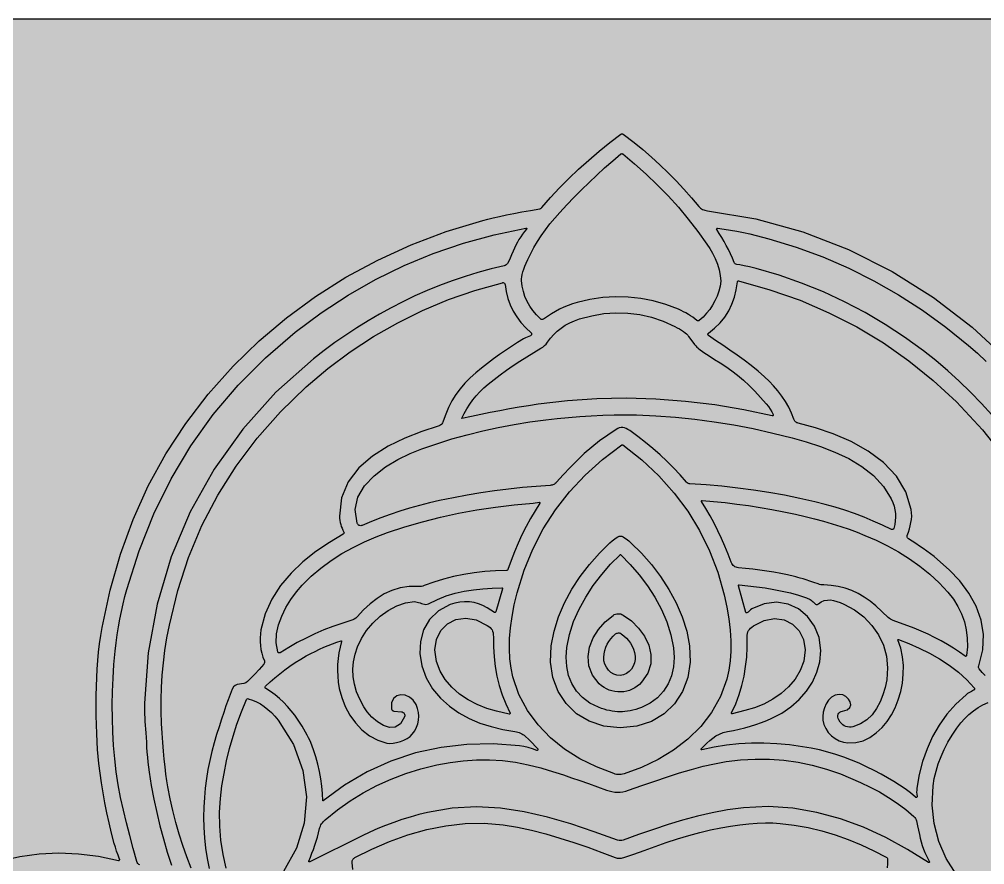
# Model space of a CAD drawing. Extents: x -301 to 301, y -300 to 300.
# Drawn here: x -83.7 to 51.2, y 181.8 to 299.9 of the extents above; entities that cross this region are included whole.
import ezdxf

# ---------------------------------------------------------------- set-up
doc = ezdxf.new("R2010")
doc.units = 0
doc.layers.add('LAYER_1', color=7, linetype='CONTINUOUS')

# ---------------------------------------------------------------- blocks, each defined once
blk = doc.blocks.new('*U1')
at = {"layer": 'LAYER_1', "color": 7, "linetype": 'CONTINUOUS'}
for points in [[(-301.0791, -300.0587), (-301.0791, 299.9413), (300.9617, -300.0587)], [(300.9617, -300.0587), (-301.0791, 299.9413), (300.9617, 299.9413)]]:
    blk.add_solid(points, dxfattribs=at)

msp = doc.modelspace()

# ---------------------------------------------------------------- linework, layer by layer
at = {"layer": 'LAYER_1'}
for points in [[(-301.0791, -300.0587), (300.9617, -300.0587), (300.9617, 299.9413), (-301.0791, 299.9413), (-301.0791, -300.0587)], [(0.6416, 281.1271), (2.3097, 279.7465), (3.9217, 278.3103), (5.4778, 276.8184), (6.9777, 275.2707), (8.4216, 273.667), (9.8092, 272.0074), (11.1407, 270.2916), (12.416, 268.5196), (12.8013, 267.9244), (13.1867, 267.2414), (13.5501, 266.4945), (13.8693, 265.7076), (14.1221, 264.9047), (14.2864, 264.1098), (14.3398, 263.3469), (14.2603, 262.6399), (14.0682, 261.927), (13.8271, 261.2461), (13.5368, 260.5973), (13.1975, 259.9805), (12.8091, 259.3959), (12.3716, 258.8435), (11.8849, 258.3234), (11.3492, 257.8355), (11.2726, 257.7921), (11.1883, 257.7777), (11.1037, 257.7921), (11.0262, 257.8355), (10.7423, 258.0651), (10.4463, 258.2851), (10.1385, 258.4955), (9.8188, 258.6963), (9.4875, 258.8873), (9.1446, 259.0686), (8.7903, 259.2401), (8.4248, 259.4018), (6.6768, 260.0601), (4.9228, 260.5649), (3.1629, 260.9162), (1.3971, 261.1137), (-0.3744, 261.1573), (-2.1517, 261.0469), (-3.9348, 260.7824), (-5.7234, 260.3635), (-6.3672, 260.1674), (-6.9884, 259.9418), (-7.5909, 259.6878), (-8.1782, 259.4064), (-8.7542, 259.0985), (-9.3225, 258.7652), (-9.8869, 258.4074), (-10.4511, 258.0262), (-10.5454, 257.9804), (-10.6463, 257.9699), (-10.7453, 257.9937), (-10.8337, 258.0506), (-11.4095, 258.6191), (-11.9157, 259.217), (-12.3523, 259.8443), (-12.7192, 260.501), (-13.0164, 261.1871), (-13.2437, 261.9028), (-13.4012, 262.6481), (-13.4887, 263.423), (-13.4898, 263.6726), (-13.4597, 263.9557), (-13.3984, 264.2723), (-13.3061, 264.6226), (-13.1827, 265.0066), (-13.0283, 265.4242), (-12.843, 265.8757), (-12.6268, 266.3609), (-12.2175, 267.2016), (-11.7654, 268.0377), (-11.2704, 268.8691), (-10.7325, 269.6959), (-10.1515, 270.5178), (-9.5276, 271.335), (-8.8605, 272.1473), (-8.1503, 272.9547), (-7.1642, 274.0223), (-6.1546, 275.0767), (-5.1213, 276.1177), (-4.0646, 277.1454), (-2.9842, 278.1597), (-1.8804, 279.1608), (-0.7531, 280.1485), (0.3977, 281.123), (0.4551, 281.1556), (0.5186, 281.1676), (0.5827, 281.1584), (0.6416, 281.1271), (0.6416, 281.1271)], [(-21.8225, 244.1325), (-21.8595, 244.1812), (-21.5232, 244.857), (-21.1517, 245.5088), (-20.7449, 246.1367), (-20.3025, 246.7406), (-19.8246, 247.3205), (-19.311, 247.8765), (-18.7615, 248.4085), (-18.1762, 248.9166), (-17.337, 249.5916), (-16.4736, 250.2535), (-15.5859, 250.9022), (-14.6739, 251.5379), (-13.7376, 252.1606), (-12.7771, 252.7705), (-11.7922, 253.3677), (-10.783, 253.9522), (-10.5196, 254.1223), (-10.2793, 254.3205), (-10.0635, 254.5446), (-9.8736, 254.7922), (-9.4576, 255.3598), (-9.0009, 255.8818), (-8.5034, 256.3582), (-7.9652, 256.7891), (-7.3862, 257.1746), (-6.7665, 257.5146), (-6.1061, 257.8093), (-5.4049, 258.0587), (-3.6917, 258.5138), (-1.9925, 258.8019), (-0.3073, 258.9229), (1.3639, 258.8768), (3.0209, 258.6635), (4.6638, 258.2829), (6.2925, 257.7351), (7.907, 257.0199), (8.2646, 256.8356), (8.5894, 256.654), (8.8816, 256.475), (9.1412, 256.2987), (9.368, 256.125), (9.562, 255.954), (9.7233, 255.7857), (9.8519, 255.62), (10.2951, 254.9922), (10.6783, 254.496), (10.8475, 254.297), (11.0018, 254.1307), (11.1413, 253.9968), (11.266, 253.8954), (12.0031, 253.3773), (12.7454, 252.876), (13.4923, 252.3913), (14.2436, 251.9234), (15.0639, 251.3967), (15.8808, 250.815), (16.6944, 250.1783), (17.5048, 249.4867), (18.312, 248.7403), (19.1162, 247.9393), (19.9174, 247.0836), (20.7157, 246.1735), (21.0042, 245.8106), (21.2594, 245.4401), (21.4806, 245.0619), (21.6669, 244.6762), (21.6741, 244.6163), (21.6516, 244.5652), (21.6073, 244.533), (21.5492, 244.5302), (17.5566, 245.3678), (13.5026, 246.0376), (9.4043, 246.5324), (5.2788, 246.8451), (1.1433, 246.9683), (-2.9852, 246.8948), (-7.0894, 246.6174), (-11.1523, 246.1289), (-12.5045, 245.9233), (-13.8513, 245.7051), (-15.1928, 245.4744), (-16.5291, 245.2311), (-17.8602, 244.9753), (-19.186, 244.7069), (-20.5068, 244.426), (-21.8225, 244.1325), (-21.8225, 244.1325)], [(38.2018, 228.6359), (36.9475, 229.2393), (35.6699, 229.8077), (34.3692, 230.3411), (33.0451, 230.8398), (31.6977, 231.3036), (30.327, 231.7327), (28.9329, 232.127), (27.5153, 232.4867), (25.3902, 232.9708), (23.2485, 233.4066), (21.0899, 233.794), (18.9146, 234.1332), (16.7222, 234.424), (14.5128, 234.6665), (12.2863, 234.8607), (10.0426, 235.0066), (9.9091, 235.0279), (9.7832, 235.0731), (9.6687, 235.1418), (9.5695, 235.2338), (8.6599, 236.2493), (7.7437, 237.2236), (6.8125, 238.1612), (5.8578, 239.0669), (4.8709, 239.9454), (3.8435, 240.8014), (2.767, 241.6396), (1.6329, 242.4647), (1.3792, 242.6241), (1.1293, 242.7432), (0.8833, 242.8219), (0.6415, 242.8604), (0.4037, 242.8585), (0.1701, 242.8162), (-0.0591, 242.7337), (-0.284, 242.6108), (-1.4557, 241.8265), (-2.5848, 240.9994), (-3.6736, 240.1314), (-4.7243, 239.2241), (-5.7392, 238.2794), (-6.7204, 237.2989), (-7.6703, 236.2845), (-8.591, 235.2379), (-8.6808, 235.1423), (-8.779, 235.0568), (-8.8846, 234.9818), (-8.9969, 234.9178), (-9.1148, 234.8655), (-9.2376, 234.8253), (-9.3643, 234.7978), (-9.4942, 234.7834), (-11.4417, 234.6489), (-13.3847, 234.477), (-15.323, 234.2676), (-17.2566, 234.0211), (-19.1856, 233.7374), (-21.11, 233.4168), (-23.0296, 233.0594), (-24.9446, 232.6653), (-26.3664, 232.3406), (-27.7691, 231.9845), (-29.1524, 231.5971), (-30.5163, 231.1786), (-31.8607, 230.7291), (-33.1854, 230.2487), (-34.4904, 229.7376), (-35.7755, 229.1959), (-35.879, 229.1635), (-35.9833, 229.1538), (-36.0853, 229.1654), (-36.1821, 229.1969), (-36.2707, 229.2471), (-36.3481, 229.3146), (-36.4113, 229.3981), (-36.4572, 229.4962), (-36.747, 231.4076), (-36.3633, 233.157), (-35.4407, 234.7377), (-34.1139, 236.1433), (-32.5175, 237.3672), (-30.7861, 238.403), (-29.0543, 239.2441), (-27.4567, 239.884), (-25.3469, 240.6119), (-23.2208, 241.277), (-21.0784, 241.8792), (-18.9195, 242.4186), (-16.7441, 242.8949), (-14.5521, 243.3083), (-12.3434, 243.6586), (-10.1179, 243.9458), (-8.5344, 244.1183), (-6.9436, 244.2741), (-5.3485, 244.4094), (-3.7521, 244.5205), (-2.1574, 244.6037), (-0.5673, 244.6551), (1.0151, 244.6711), (2.5869, 244.6478), (5.2918, 244.5308), (8.0013, 244.3321), (10.7152, 244.0515), (13.4336, 243.6892), (16.1561, 243.245), (18.8829, 242.7191), (21.6137, 242.1114), (24.3486, 241.4219), (26.2923, 240.8743), (28.2951, 240.2262), (30.2966, 239.454), (32.2364, 238.5338), (34.0543, 237.442), (35.6898, 236.1551), (37.0825, 234.6491), (38.1722, 232.9006), (38.3946, 232.3941), (38.5664, 231.8851), (38.6875, 231.3735), (38.758, 230.8596), (38.7779, 230.3434), (38.7471, 229.825), (38.6657, 229.3045), (38.5337, 228.782), (38.5133, 228.7323), (38.4834, 228.6901), (38.4456, 228.6563), (38.4019, 228.6314), (38.3539, 228.6162), (38.3033, 228.6114), (38.2521, 228.6177), (38.2018, 228.6359), (38.2018, 228.6359)], [(0.5824, 240.4683), (0.6543, 240.4685), (0.6633, 240.4694), (0.6533, 240.4626), (0.6684, 240.4399), (3.3059, 238.3524), (5.6955, 236.113), (7.8375, 233.7218), (9.7317, 231.1786), (11.3781, 228.4835), (12.7769, 225.6363), (13.9281, 222.6371), (14.8316, 219.4857), (15.2058, 217.7733), (15.4857, 216.1296), (15.6712, 214.5547), (15.7623, 213.0486), (15.759, 211.6111), (15.6614, 210.2422), (15.4692, 208.9419), (15.1826, 207.7101), (14.288, 205.2612), (13.0612, 203.0462), (11.5397, 201.0619), (9.761, 199.3049), (7.7625, 197.7718), (5.5817, 196.4591), (3.2562, 195.3636), (0.8234, 194.4818), (0.6274, 194.4263), (0.4413, 194.3875), (0.2658, 194.3654), (0.1015, 194.3601), (-0.0607, 194.3685), (-0.2348, 194.3936), (-0.4204, 194.4354), (-0.6171, 194.494), (-3.03, 195.4266), (-5.3316, 196.5707), (-7.4842, 197.9289), (-9.4504, 199.5038), (-11.1924, 201.298), (-12.6728, 203.3141), (-13.8539, 205.5547), (-14.6983, 208.0225), (-14.9586, 209.2596), (-15.1233, 210.5635), (-15.1923, 211.9343), (-15.1656, 213.3716), (-15.043, 214.8756), (-14.8247, 216.446), (-14.5104, 218.0828), (-14.1002, 219.7859), (-13.131, 222.9169), (-11.9174, 225.8914), (-10.4594, 228.7092), (-8.757, 231.3703), (-6.8102, 233.8745), (-4.6189, 236.2216), (-2.1831, 238.4115), (0.4972, 240.444), (0.5134, 240.4649), (0.5036, 240.4714), (0.5119, 240.4702), (0.5824, 240.4683), (0.5824, 240.4683)], [(-11.0107, 232.4461), (-10.9596, 232.4435), (-10.9217, 232.4132), (-10.9055, 232.3668), (-10.9197, 232.3163), (-11.6059, 231.2422), (-12.2557, 230.1441), (-12.8691, 229.0221), (-13.4463, 227.8761), (-13.9873, 226.7061), (-14.4921, 225.5122), (-14.9608, 224.2943), (-15.3934, 223.0524), (-15.4281, 222.986), (-15.4801, 222.9348), (-15.5449, 222.9019), (-15.6182, 222.8902), (-17.1449, 222.8424), (-18.6456, 222.7327), (-20.1202, 222.5609), (-21.569, 222.3271), (-22.992, 222.0313), (-24.3893, 221.6736), (-25.7609, 221.2538), (-27.107, 220.772), (-27.2839, 220.7142), (-27.4655, 220.6751), (-27.6501, 220.655), (-27.8361, 220.6543), (-29.2052, 220.6359), (-30.4567, 220.4506), (-31.6085, 220.1089), (-32.6783, 219.6211), (-33.6838, 218.9977), (-34.6426, 218.2491), (-35.5725, 217.3858), (-36.4913, 216.418), (-36.6724, 216.2426), (-36.876, 216.0954), (-37.0986, 215.9786), (-37.3365, 215.8946), (-38.6216, 215.5048), (-39.8927, 215.066), (-41.1499, 214.5779), (-42.3932, 214.0407), (-43.6226, 213.4542), (-44.8383, 212.8184), (-46.0403, 212.1332), (-47.2285, 211.3986), (-47.2777, 211.3736), (-47.3291, 211.3618), (-47.3805, 211.3624), (-47.4299, 211.3748), (-47.4753, 211.3979), (-47.5146, 211.4311), (-47.5457, 211.4736), (-47.5665, 211.5244), (-47.7748, 212.76), (-47.7287, 214.018), (-47.4646, 215.2769), (-47.0191, 216.5154), (-46.4287, 217.712), (-45.7298, 218.8454), (-44.959, 219.8942), (-44.1527, 220.8369), (-42.903, 222.0822), (-41.548, 223.2321), (-40.1057, 224.2877), (-38.5944, 225.2502), (-37.032, 226.1209), (-35.4368, 226.9009), (-33.8268, 227.5914), (-32.2201, 228.1936), (-29.7926, 228.9965), (-27.3315, 229.7161), (-24.8368, 230.3525), (-22.3084, 230.9057), (-19.7464, 231.3758), (-17.1506, 231.7629), (-14.521, 232.0669), (-11.8575, 232.2879), (-11.0107, 232.4461), (-11.0107, 232.4461)], [(11.6483, 232.5557), (11.635, 232.6005), (11.6473, 232.6435), (11.6795, 232.675), (11.7258, 232.6856), (13.3466, 232.5475), (14.9712, 232.3799), (16.5997, 232.1827), (18.2322, 231.9562), (19.8687, 231.7004), (21.5091, 231.4153), (23.1537, 231.1012), (24.8023, 230.7581), (26.1315, 230.4549), (27.427, 230.1327), (28.6888, 229.7915), (29.9171, 229.4312), (31.1118, 229.0519), (32.273, 228.6536), (33.4007, 228.2363), (34.4951, 227.8), (36.0689, 227.1095), (37.6418, 226.3363), (39.1965, 225.4788), (40.7161, 224.5355), (42.1834, 223.5047), (43.5813, 222.3848), (44.8929, 221.1742), (46.101, 219.8712), (46.8625, 218.8872), (47.4992, 217.8678), (48.0113, 216.8128), (48.3988, 215.7221), (48.6617, 214.5957), (48.8002, 213.4334), (48.8143, 212.2352), (48.7041, 211.0009), (48.6784, 210.9402), (48.6291, 210.902), (48.5678, 210.8919), (48.5061, 210.9157), (47.7019, 211.4918), (46.8733, 212.0425), (46.0202, 212.5678), (45.1428, 213.0678), (44.2411, 213.5425), (43.3152, 213.9919), (42.3652, 214.4161), (41.3912, 214.8152), (38.4473, 215.9149), (38.2619, 215.9954), (38.0851, 216.0909), (37.9172, 216.2007), (37.7583, 216.3247), (35.9997, 217.9356), (35.2177, 218.6032), (34.4001, 219.1848), (33.5469, 219.6804), (32.6581, 220.0898), (31.7337, 220.413), (30.7739, 220.6501), (29.7785, 220.8008), (28.7476, 220.8653), (28.5437, 220.8767), (28.3411, 220.9044), (28.1412, 220.9481), (27.9454, 221.0073), (27.3395, 221.2169), (26.7887, 221.4045), (26.2931, 221.5699), (25.8525, 221.7134), (25.4671, 221.8347), (25.1368, 221.934), (24.8616, 222.0112), (24.6416, 222.0664), (23.6853, 222.2769), (22.7228, 222.4703), (21.754, 222.6465), (20.7791, 222.8054), (19.798, 222.947), (18.8108, 223.0713), (17.8176, 223.1781), (16.8183, 223.2675), (16.6492, 223.292), (16.4882, 223.34), (16.3373, 223.4102), (16.1987, 223.5008), (16.0743, 223.6105), (15.9663, 223.7377), (15.8768, 223.8809), (15.8079, 224.0385), (15.3859, 225.1636), (14.9359, 226.2715), (14.4579, 227.3621), (13.9519, 228.4356), (13.4179, 229.4917), (12.856, 230.5304), (12.2661, 231.5518), (11.6483, 232.5557), (11.6483, 232.5557)], [(0.3263, 227.6986), (0.5077, 227.67), (0.7045, 227.592), (0.9094, 227.4765), (1.1151, 227.3354), (1.4999, 227.0241), (1.8009, 226.7531), (3.2631, 225.3151), (4.6531, 223.7417), (5.9443, 222.0489), (7.1104, 220.2526), (8.1248, 218.3688), (8.9611, 216.4135), (9.5928, 214.4026), (9.9935, 212.3522), (10.0807, 210.0642), (9.7366, 207.9226), (8.9915, 205.9764), (7.8755, 204.2747), (6.4191, 202.8665), (4.6525, 201.8008), (2.6059, 201.1267), (0.3097, 200.8931), (-1.9862, 201.1307), (-4.0322, 201.8078), (-5.7979, 202.8757), (-7.2529, 204.2853), (-8.3668, 205.9879), (-9.1093, 207.9345), (-9.4501, 210.0763), (-9.3587, 212.3643), (-8.9564, 214.4144), (-8.3227, 216.4243), (-7.4843, 218.3782), (-6.4677, 220.2602), (-5.2994, 222.0546), (-4.006, 223.7454), (-2.614, 225.3168), (-1.1499, 226.7531), (-0.8491, 227.0241), (-0.4632, 227.3354), (-0.2569, 227.4765), (-0.0517, 227.592), (0.1452, 227.67), (0.3263, 227.6986), (0.3263, 227.6986)], [(0.3231, 225.1219), (0.347, 225.1219), (0.3738, 225.1016), (1.6823, 223.7519), (2.9294, 222.3022), (4.0904, 220.7627), (5.1404, 219.1433), (6.0546, 217.4541), (6.8085, 215.7052), (7.3771, 213.9065), (7.7358, 212.0681), (7.825, 210.7222), (7.7312, 209.4222), (7.453, 208.1887), (6.989, 207.0426), (6.3378, 206.0044), (5.498, 205.0951), (4.4684, 204.3352), (3.2475, 203.7456), (2.8491, 203.6043), (2.4577, 203.4817), (2.0733, 203.378), (1.6957, 203.2932), (1.3249, 203.2274), (0.9609, 203.1807), (0.6038, 203.1532), (0.2533, 203.1451), (-0.0976, 203.1559), (-0.4548, 203.1856), (-0.8185, 203.2341), (-1.1888, 203.3018), (-1.5658, 203.3886), (-1.9496, 203.4948), (-2.3404, 203.6206), (-2.7381, 203.7659), (-3.9551, 204.3637), (-4.9798, 205.1301), (-5.8138, 206.0444), (-6.4584, 207.0862), (-6.9153, 208.2349), (-7.1858, 209.4699), (-7.2716, 210.7707), (-7.174, 212.1168), (-6.8026, 213.9529), (-6.2216, 215.748), (-5.4558, 217.492), (-4.5302, 219.1752), (-3.4694, 220.7877), (-2.2983, 222.3195), (-1.0417, 223.7608), (0.2756, 225.1016), (0.304, 225.1219), (0.3231, 225.1219), (0.3231, 225.1219)], [(-41.2579, 190.6919), (-41.3122, 191.7219), (-41.4114, 192.7485), (-41.5555, 193.7719), (-41.7446, 194.7922), (-41.9786, 195.8094), (-42.2574, 196.8237), (-42.5813, 197.8352), (-42.95, 198.8439), (-43.0882, 199.169), (-43.2578, 199.5209), (-43.4549, 199.8956), (-43.6755, 200.2889), (-43.9156, 200.6969), (-44.1713, 201.1155), (-44.4386, 201.5406), (-44.7135, 201.9683), (-45.1819, 202.65), (-45.6783, 203.2952), (-46.2027, 203.9039), (-46.7553, 204.476), (-47.3359, 205.0116), (-47.9446, 205.5107), (-48.5815, 205.9733), (-49.2465, 206.3994), (-49.2834, 206.4275), (-49.3114, 206.4618), (-49.3302, 206.5009), (-49.3398, 206.543), (-49.3305, 206.6294), (-49.2822, 206.7078), (-48.6414, 207.3184), (-47.98, 207.9055), (-47.2981, 208.4692), (-46.5958, 209.0096), (-45.8729, 209.5268), (-45.1295, 210.0209), (-44.3655, 210.4919), (-43.581, 210.9401), (-42.9556, 211.2754), (-42.3353, 211.5905), (-41.72, 211.8854), (-41.11, 212.1599), (-40.5052, 212.4141), (-39.9058, 212.6479), (-39.3118, 212.8613), (-38.7235, 213.0541), (-38.6942, 213.0565), (-38.6699, 213.043), (-38.6557, 213.0187), (-38.6565, 212.9892), (-38.8719, 212.189), (-39.0369, 211.3829), (-39.1516, 210.571), (-39.2159, 209.7531), (-39.2298, 208.9291), (-39.1934, 208.099), (-39.1066, 207.2625), (-38.9694, 206.4197), (-38.6365, 205.1194), (-38.1472, 203.8604), (-37.5085, 202.6709), (-36.7275, 201.5788), (-35.8113, 200.6123), (-34.7668, 199.7994), (-33.6012, 199.1681), (-32.3216, 198.7465), (-31.923, 198.7035), (-31.4581, 198.7338), (-30.9536, 198.8293), (-30.436, 198.9823), (-29.9317, 199.185), (-29.4675, 199.4295), (-29.0697, 199.7079), (-28.7649, 200.0125), (-28.4339, 200.485), (-28.1788, 200.9711), (-27.9997, 201.4708), (-27.8967, 201.9841), (-27.8697, 202.5108), (-27.9189, 203.0511), (-28.0441, 203.6047), (-28.2456, 204.1717), (-28.6249, 204.7732), (-29.1501, 205.2039), (-29.7554, 205.4529), (-30.3753, 205.5092), (-30.9439, 205.3618), (-31.3957, 204.9997), (-31.665, 204.4119), (-31.6861, 203.5874), (-31.6717, 203.5225), (-31.6469, 203.4623), (-31.613, 203.4077), (-31.5708, 203.3597), (-31.5215, 203.319), (-31.466, 203.2867), (-31.4054, 203.2636), (-31.3408, 203.2506), (-30.2903, 203.141), (-30.1692, 203.1135), (-30.0621, 203.061), (-29.9718, 202.9874), (-29.9005, 202.8965), (-29.8509, 202.7924), (-29.8255, 202.6788), (-29.8266, 202.5597), (-29.8569, 202.439), (-30.4278, 201.4513), (-31.1419, 200.9758), (-31.948, 200.9225), (-32.7948, 201.2019), (-33.6311, 201.7242), (-34.4055, 202.3996), (-35.067, 203.1385), (-35.5641, 203.8511), (-36.1197, 204.8954), (-36.5474, 205.9403), (-36.8473, 206.9859), (-37.0193, 208.0322), (-37.0634, 209.079), (-36.9795, 210.1263), (-36.7676, 211.1741), (-36.4276, 212.2223), (-35.8849, 213.3655), (-35.1555, 214.4842), (-34.2678, 215.5401), (-33.2502, 216.4951), (-32.1312, 217.3108), (-30.939, 217.949), (-29.7022, 218.3716), (-28.4492, 218.5402), (-28.261, 218.5286), (-28.071, 218.4879), (-27.8788, 218.4273), (-27.6837, 218.3561), (-27.4854, 218.2835), (-27.2833, 218.2189), (-27.077, 218.1716), (-26.8659, 218.1507), (-26.482, 218.2481), (-25.2675, 218.8581), (-24.0318, 219.3416), (-22.7764, 219.7146), (-21.5029, 219.9934), (-20.2129, 220.194), (-18.9079, 220.3325), (-17.5895, 220.4251), (-16.2593, 220.4879), (-16.2032, 220.4771), (-16.1611, 220.4438), (-16.1388, 220.3961), (-16.1421, 220.3419), (-17.0916, 217.1159), (-17.1245, 217.0588), (-17.1767, 217.0241), (-17.2383, 217.0161), (-17.2998, 217.0388), (-18.3235, 217.6881), (-18.8883, 218.0005), (-19.4935, 218.2405), (-20.1299, 218.4076), (-20.7882, 218.5012), (-21.4589, 218.5208), (-22.1329, 218.4658), (-22.8008, 218.3359), (-23.4533, 218.1304), (-25.1168, 217.2341), (-26.3566, 216.0253), (-27.1914, 214.5783), (-27.6396, 212.9674), (-27.7196, 211.2668), (-27.4499, 209.5511), (-26.8491, 207.8943), (-25.9355, 206.371), (-24.8146, 205.0467), (-23.5832, 203.9225), (-22.2511, 202.9808), (-20.8283, 202.2037), (-19.3245, 201.5734), (-17.7497, 201.0722), (-16.1136, 200.6823), (-14.4261, 200.3858), (-14.2111, 200.3468), (-14.0068, 200.2967), (-13.8132, 200.2353), (-13.6304, 200.1627), (-13.4583, 200.0786), (-13.2969, 199.9829), (-13.1464, 199.8757), (-13.0066, 199.7568), (-12.4613, 199.2464), (-11.9845, 198.7749), (-11.5763, 198.3429), (-11.2371, 197.9512), (-11.2138, 197.9117), (-11.2062, 197.871), (-11.2122, 197.8319), (-11.2299, 197.797), (-11.2572, 197.7689), (-11.2922, 197.7503), (-11.3328, 197.7439), (-11.377, 197.7524), (-11.9779, 197.9669), (-12.5756, 198.1414), (-13.1699, 198.2756), (-13.761, 198.3691), (-17.451, 198.6508), (-21.1245, 198.5816), (-24.7528, 198.1592), (-28.3072, 197.3815), (-31.7593, 196.2465), (-35.0803, 194.7519), (-38.2418, 192.8957), (-41.215, 190.6756), (-41.2579, 190.6919), (-41.2579, 190.6919)], [(11.7019, 197.8132), (11.6422, 197.8178), (11.6015, 197.8563), (11.5897, 197.9108), (11.617, 197.9633), (12.0152, 198.3596), (12.4105, 198.7479), (12.813, 199.1184), (13.2327, 199.4617), (13.6797, 199.768), (14.1638, 200.0278), (14.6953, 200.2316), (15.284, 200.3696), (16.1047, 200.5185), (16.9129, 200.6915), (17.7086, 200.8885), (18.4917, 201.1096), (19.2622, 201.3549), (20.0202, 201.6244), (20.7656, 201.9181), (21.4985, 202.2362), (22.8645, 202.956), (24.1427, 203.8345), (25.3037, 204.8584), (26.3181, 206.0145), (27.1568, 207.2894), (27.7903, 208.6699), (28.1894, 210.1428), (28.3248, 211.6948), (28.0935, 213.5053), (27.4576, 215.1147), (26.4806, 216.4689), (25.2261, 217.5136), (23.7577, 218.1946), (22.139, 218.4578), (20.4336, 218.2489), (18.7051, 217.5136), (18.5238, 217.3859), (18.3428, 217.2346), (18.164, 217.0879), (17.9893, 216.9739), (17.9426, 216.9613), (17.8962, 216.9704), (17.8569, 216.9985), (17.8319, 217.0429), (16.8256, 220.7598), (16.8243, 220.8157), (16.8476, 220.8628), (16.8892, 220.8939), (16.9432, 220.9018), (18.1537, 220.7677), (19.3627, 220.6197), (20.5655, 220.4509), (21.7579, 220.2546), (22.9353, 220.0241), (24.0934, 219.7526), (25.2277, 219.4333), (26.3337, 219.0596), (26.507, 218.9898), (26.6721, 218.9114), (26.829, 218.8246), (26.9778, 218.7294), (27.1184, 218.626), (27.2509, 218.5146), (27.3752, 218.3953), (27.4914, 218.2683), (27.5435, 218.2181), (27.6024, 218.1803), (27.6662, 218.1551), (27.7327, 218.1425), (27.8002, 218.143), (27.8666, 218.1565), (27.93, 218.1833), (27.9884, 218.2237), (28.4027, 218.5072), (28.8208, 218.6843), (29.2451, 218.7671), (29.6774, 218.768), (30.12, 218.699), (30.575, 218.5724), (31.0444, 218.4004), (31.5304, 218.1953), (33.0202, 217.3945), (34.3403, 216.3959), (35.47, 215.2233), (36.3886, 213.9007), (37.0754, 212.452), (37.5095, 210.9011), (37.6701, 209.2719), (37.5367, 207.5883), (37.3227, 206.5455), (37.021, 205.5112), (36.622, 204.5131), (36.1159, 203.5793), (35.4931, 202.7375), (34.7437, 202.0157), (33.8581, 201.4416), (32.8265, 201.0432), (32.5724, 200.9944), (32.3185, 200.9869), (32.0693, 201.0189), (31.8291, 201.0888), (31.6023, 201.1949), (31.3934, 201.3353), (31.2068, 201.5085), (31.0468, 201.7127), (30.8297, 202.0333), (30.7377, 202.2194), (30.6993, 202.4127), (30.7106, 202.6047), (30.7674, 202.7865), (30.866, 202.9495), (31.0024, 203.0849), (31.1726, 203.1841), (31.3726, 203.2384), (32.0256, 203.4214), (32.395, 203.7269), (32.5212, 204.1094), (32.4446, 204.5232), (32.2054, 204.9227), (31.8439, 205.2624), (31.4006, 205.4966), (30.9157, 205.5797), (30.3377, 205.4698), (29.8402, 205.1865), (29.4245, 204.7676), (29.0921, 204.2508), (28.8443, 203.6739), (28.6825, 203.0747), (28.6081, 202.4909), (28.6223, 201.9602), (28.7614, 201.355), (29.0181, 200.7836), (29.3763, 200.2588), (29.8195, 199.7934), (30.3316, 199.4003), (30.8963, 199.0923), (31.4973, 198.8822), (32.1184, 198.783), (33.2077, 198.8333), (34.2372, 199.1019), (35.1989, 199.5597), (36.0847, 200.1778), (36.8866, 200.9272), (37.5967, 201.7787), (38.207, 202.7036), (38.7094, 203.6726), (39.1565, 204.7911), (39.5016, 205.9581), (39.7391, 207.1594), (39.8631, 208.3806), (39.8678, 209.6076), (39.7475, 210.8259), (39.4962, 212.0215), (39.1083, 213.1799), (39.1055, 213.2183), (39.1225, 213.2499), (39.1531, 213.2678), (39.1915, 213.2651), (40.6399, 212.6962), (42.0962, 212.0504), (43.5384, 211.3264), (44.9444, 210.5226), (46.2922, 209.6376), (47.5596, 208.6699), (48.7247, 207.6181), (49.7652, 206.4806), (49.7932, 206.4372), (49.8094, 206.3903), (49.8142, 206.3419), (49.8081, 206.2939), (49.7916, 206.2482), (49.7653, 206.2067), (49.7295, 206.1713), (49.6848, 206.1438), (49.3825, 205.9969), (49.1054, 205.842), (48.8534, 205.6787), (48.6266, 205.5067), (47.2121, 204.2162), (45.963, 202.8077), (44.8761, 201.2917), (43.948, 199.6788), (43.1753, 197.9795), (42.5549, 196.2044), (42.0833, 194.3641), (41.7572, 192.4691), (41.7311, 192.1914), (41.7289, 191.9061), (41.7501, 191.6132), (41.7945, 191.3127), (41.7948, 191.272), (41.7828, 191.2361), (41.7611, 191.2065), (41.7319, 191.1843), (41.6977, 191.1712), (41.661, 191.1683), (41.624, 191.1771), (41.5892, 191.199), (40.8696, 191.8056), (40.1257, 192.3696), (39.3501, 192.9013), (38.535, 193.4115), (37.673, 193.9107), (36.7566, 194.4094), (35.7781, 194.9182), (34.73, 195.4476), (33.689, 195.9417), (32.6253, 196.3954), (31.5387, 196.8084), (30.4292, 197.1807), (29.2969, 197.5121), (28.1417, 197.8025), (26.9635, 198.0517), (25.7624, 198.2595), (23.9573, 198.5041), (22.1653, 198.672), (20.3867, 198.7585), (18.6216, 198.7592), (16.8704, 198.6695), (15.1332, 198.485), (13.4103, 198.201), (11.7019, 197.8132), (11.7019, 197.8132)], [(-15.2222, 202.8083), (-17.0141, 203.2343), (-18.358, 203.6225), (-19.6867, 204.1524), (-20.9657, 204.8216), (-22.1606, 205.6274), (-23.2366, 206.5676), (-24.1595, 207.6396), (-24.8945, 208.8409), (-25.4072, 210.1691), (-25.6343, 211.8045), (-25.4042, 213.2672), (-24.7863, 214.5003), (-23.8503, 215.4467), (-22.6655, 216.0494), (-21.3014, 216.2513), (-19.8275, 215.9955), (-18.3134, 215.225), (-18.0856, 215.0603), (-17.8963, 214.9038), (-17.7431, 214.7462), (-17.6235, 214.5783), (-17.5353, 214.3908), (-17.4758, 214.1745), (-17.4428, 213.9201), (-17.4337, 213.6182), (-17.4121, 212.2096), (-17.327, 210.8301), (-17.1717, 209.4757), (-16.9397, 208.1427), (-16.6242, 206.8275), (-16.2186, 205.5262), (-15.7163, 204.235), (-15.1106, 202.9503), (-15.101, 202.8945), (-15.122, 202.8443), (-15.1651, 202.8117), (-15.2222, 202.8083), (-15.2222, 202.8083)], [(-0.0028, 216.8563), (0.1799, 216.8487), (0.3593, 216.8142), (0.5347, 216.7529), (0.7057, 216.6655), (1.8544, 215.8468), (2.8688, 214.8497), (3.698, 213.7125), (4.2908, 212.4739), (4.5963, 211.172), (4.5632, 209.8454), (4.1407, 208.5326), (3.2775, 207.2718), (2.9776, 206.9671), (2.6595, 206.7011), (2.3232, 206.4739), (1.9688, 206.2853), (1.5963, 206.1353), (1.2059, 206.0239), (0.7974, 205.9509), (0.371, 205.9165), (-0.0581, 205.9214), (-0.4716, 205.9665), (-0.8693, 206.0515), (-1.2514, 206.1762), (-1.618, 206.3405), (-1.969, 206.5442), (-2.3047, 206.7871), (-2.6249, 207.0689), (-3.5716, 208.2694), (-4.0822, 209.5514), (-4.2052, 210.8731), (-3.9889, 212.1929), (-3.4816, 213.4689), (-2.7318, 214.6594), (-1.7877, 215.7226), (-0.6978, 216.6169), (-0.5336, 216.7182), (-0.3629, 216.7913), (-0.186, 216.8371), (-0.0028, 216.8563), (-0.0028, 216.8563)], [(15.9596, 202.8611), (15.9024, 202.8638), (15.8591, 202.8951), (15.8382, 202.9438), (15.8481, 202.999), (16.4354, 204.2711), (16.9205, 205.5489), (17.31, 206.836), (17.6104, 208.1361), (17.8283, 209.453), (17.9704, 210.7903), (18.0433, 212.1517), (18.0534, 213.541), (18.0597, 213.8387), (18.09, 214.0898), (18.1467, 214.3035), (18.232, 214.4891), (18.3484, 214.6558), (18.498, 214.813), (18.6832, 214.9699), (18.9064, 215.1358), (20.3937, 215.9072), (21.8453, 216.1709), (23.1922, 215.9824), (24.3655, 215.3975), (25.2962, 214.4717), (25.9154, 213.2607), (26.1542, 211.8201), (25.9437, 210.2056), (25.4493, 208.891), (24.7344, 207.6999), (23.8331, 206.6352), (22.7795, 205.6995), (21.6077, 204.8953), (20.3518, 204.2255), (19.046, 203.6926), (17.7244, 203.2993), (15.9596, 202.8611), (15.9596, 202.8611)], [(0.0346, 214.166), (0.1362, 214.1637), (0.234, 214.1447), (0.3284, 214.1089), (0.4201, 214.0564), (0.8142, 213.7707), (1.165, 213.4553), (1.4727, 213.1101), (1.7373, 212.7351), (1.9588, 212.3302), (2.1372, 211.8954), (2.2725, 211.4307), (2.3649, 210.936), (2.3793, 210.4545), (2.2935, 209.98), (2.1186, 209.5293), (1.8656, 209.1191), (1.5455, 208.7664), (1.1694, 208.488), (0.7484, 208.3007), (0.2935, 208.2213), (-0.1667, 208.2605), (-0.6026, 208.4103), (-1.0017, 208.6547), (-1.3517, 208.9781), (-1.6399, 209.3646), (-1.854, 209.7986), (-1.9816, 210.264), (-2.0101, 210.7453), (-1.9612, 211.2453), (-1.8668, 211.7198), (-1.7268, 212.1685), (-1.5414, 212.5915), (-1.3105, 212.9887), (-1.0341, 213.3598), (-0.7122, 213.7049), (-0.3448, 214.0239), (-0.2571, 214.0832), (-0.1652, 214.1269), (-0.0682, 214.1546), (0.0346, 214.166), (0.0346, 214.166)], [(43.5102, 182.1746), (43.5174, 182.121), (43.4917, 182.0778), (43.4458, 182.0565), (43.3925, 182.0691), (40.4671, 183.9033), (37.4316, 185.5571), (34.2972, 186.9952), (31.0752, 188.1826), (27.7766, 189.0841), (24.4128, 189.6646), (20.9949, 189.889), (17.5341, 189.722), (15.3052, 189.4264), (13.1593, 189.0357), (11.0729, 188.5587), (9.0228, 188.0046), (6.9857, 187.3824), (4.9382, 186.7012), (2.8571, 185.9699), (0.7191, 185.1976), (0.5245, 185.1451), (0.3253, 185.1276), (0.1258, 185.1451), (-0.0697, 185.1976), (-3.3301, 186.3752), (-6.587, 187.4664), (-9.8513, 188.4154), (-13.1338, 189.1662), (-16.4453, 189.6628), (-19.7969, 189.8494), (-23.1993, 189.67), (-26.6634, 189.0688), (-27.8676, 188.7652), (-29.0525, 188.4325), (-30.2182, 188.0706), (-31.3647, 187.6795), (-32.4921, 187.2588), (-33.6002, 186.8085), (-34.6893, 186.3285), (-35.7593, 185.8185), (-43.1079, 182.1543), (-43.1629, 182.1457), (-43.209, 182.168), (-43.2351, 182.2108), (-43.23, 182.2639), (-43.0034, 182.8063), (-42.7879, 183.3564), (-42.5836, 183.9139), (-42.3904, 184.4789), (-42.2083, 185.0513), (-42.0373, 185.6311), (-41.8773, 186.2182), (-41.7283, 186.8126), (-41.6796, 186.9853), (-41.616, 187.1534), (-41.5378, 187.3166), (-41.4449, 187.4751), (-41.3375, 187.6285), (-41.2157, 187.777), (-41.0796, 187.9202), (-40.9293, 188.0583), (-39.2308, 189.4297), (-37.4615, 190.6831), (-35.6213, 191.8185), (-33.7102, 192.8358), (-31.7284, 193.735), (-29.6758, 194.516), (-27.5524, 195.1789), (-25.3584, 195.7234), (-23.4922, 196.0734), (-21.6383, 196.3077), (-19.797, 196.4264), (-17.9681, 196.4295), (-16.1519, 196.3169), (-14.3485, 196.0887), (-12.5579, 195.7448), (-10.7802, 195.2852), (-9.7653, 194.9826), (-8.713, 194.656), (-7.6235, 194.3055), (-6.4967, 193.9309), (-5.3326, 193.5325), (-4.1314, 193.11), (-2.8929, 192.6636), (-1.6173, 192.1932), (-1.2387, 192.0703), (-0.8586, 191.9818), (-0.477, 191.9275), (-0.0938, 191.9077), (0.2909, 191.9222), (0.6772, 191.9712), (1.065, 192.0548), (1.4544, 192.1729), (3.3344, 192.8285), (5.1414, 193.4565), (6.8868, 194.0485), (8.582, 194.5959), (10.2384, 195.0902), (11.8674, 195.523), (13.4805, 195.8857), (15.0889, 196.1698), (17.1242, 196.4132), (19.1486, 196.5257), (21.162, 196.5072), (23.1644, 196.3575), (25.1559, 196.0765), (27.1364, 195.6643), (29.106, 195.1205), (31.0646, 194.4453), (32.4979, 193.8783), (33.8874, 193.2744), (35.2337, 192.6269), (36.5375, 191.929), (37.7994, 191.1738), (39.0201, 190.3545), (40.2002, 189.4644), (41.3405, 188.4966), (41.468, 188.3631), (41.5726, 188.2136), (41.6527, 188.0504), (41.7065, 187.8758), (41.8599, 187.2041), (41.9948, 186.5836), (42.1194, 186.0059), (42.2419, 185.4629), (42.3702, 184.9464), (42.5126, 184.448), (42.6771, 183.9597), (42.8719, 183.4731), (43.5102, 182.1746), (43.5102, 182.1746)]]:
    msp.add_lwpolyline(points, close=True, dxfattribs=at)
for points in [[(-86.3273, 182.3122), (-83.6399, 182.9177), (-80.9285, 183.2844), (-78.1932, 183.4122), (-75.4339, 183.301), (-72.6505, 182.9508), (-69.8432, 182.3613), (-69.8003, 182.3572), (-69.7608, 182.365), (-69.7262, 182.3828), (-69.6979, 182.409), (-69.6773, 182.4415), (-69.6659, 182.4788), (-69.6651, 182.5189), (-69.6764, 182.5601), (-69.8968, 183.1033), (-70.0957, 183.6491), (-70.2728, 184.1972), (-70.4279, 184.7472), (-70.7931, 186.1869), (-71.1309, 187.6148), (-71.4411, 189.0309), (-71.7238, 190.4352), (-71.9788, 191.8277), (-72.206, 193.2084), (-72.4054, 194.5773), (-72.5769, 195.9344), (-72.6741, 196.8687), (-72.7569, 197.8758), (-72.8252, 198.9556), (-72.8791, 200.1079), (-72.9184, 201.3324), (-72.9432, 202.629), (-72.9534, 203.9975), (-72.949, 205.4377), (-72.9273, 206.683), (-72.8823, 207.9112), (-72.814, 209.1222), (-72.7223, 210.3162), (-72.6074, 211.493), (-72.4692, 212.6527), (-72.3077, 213.7952), (-72.1229, 214.9207), (-71.0183, 220.1504), (-69.5749, 225.191), (-67.7927, 230.0423), (-65.6719, 234.7043), (-63.2124, 239.1768), (-60.4143, 243.4598), (-57.2775, 247.5531), (-53.8021, 251.4567), (-50.1865, 254.9826), (-46.3583, 258.2287), (-42.3173, 261.1951), (-38.0635, 263.8816), (-33.5967, 266.2881), (-28.9168, 268.4145), (-24.0238, 270.2607), (-18.9176, 271.8267), (-18.2225, 272.0093), (-17.4412, 272.198), (-16.5736, 272.3927), (-15.6198, 272.5936), (-14.5799, 272.8005), (-13.4538, 273.0136), (-12.2418, 273.2327), (-10.9437, 273.4579), (-10.8613, 273.4805), (-10.7849, 273.5172), (-10.7157, 273.5669), (-10.6552, 273.6283), (-9.4447, 275.0162), (-8.1851, 276.3741), (-6.8766, 277.7018), (-5.519, 278.9993), (-4.1125, 280.2665), (-2.657, 281.5034), (-1.1526, 282.7101), (0.4006, 283.8863), (0.4739, 283.9259), (0.5535, 283.9411), (0.6337, 283.9319), (0.7086, 283.8985), (2.2339, 282.742), (3.4606, 281.7191), (4.6605, 280.668), (5.8336, 279.589), (6.9798, 278.4819), (8.0991, 277.3468), (9.1916, 276.1839), (10.2571, 274.9931), (11.2957, 273.7744), (11.4058, 273.6547), (11.5272, 273.5484), (11.66, 273.4552), (11.8042, 273.3752), (11.9596, 273.3083), (12.1264, 273.2545), (12.3043, 273.2138), (12.4935, 273.186), (19.2445, 272.0701), (25.8254, 270.2552), (32.1887, 267.786), (38.287, 264.7068), (44.0729, 261.0622), (49.4988, 256.8965), (54.5173, 252.2542)], [(-66.8697, 181.7364), (-67.0126, 181.8139), (-67.1325, 181.9215), (-67.2248, 182.0542), (-67.2848, 182.2071), (-67.7743, 184.0294), (-68.2541, 185.8303), (-68.7141, 187.6161), (-69.1444, 189.3934), (-69.5348, 191.1683), (-69.8753, 192.9473), (-70.156, 194.7368), (-70.3667, 196.5431), (-70.5232, 198.44), (-70.6322, 200.3327), (-70.6936, 202.2211), (-70.7076, 204.1052), (-70.6741, 205.985), (-70.5933, 207.8602), (-70.4651, 209.7311), (-70.2895, 211.5974), (-70.1554, 212.7577), (-70.0022, 213.8952), (-69.8297, 215.01), (-69.6382, 216.102), (-69.4277, 217.1715), (-69.1981, 218.2183), (-68.9497, 219.2427), (-68.6823, 220.2445), (-66.9625, 225.6544), (-64.8926, 230.8032), (-62.4725, 235.6908), (-59.7022, 240.3172), (-56.5815, 244.6822), (-53.1105, 248.7858), (-49.289, 252.6279), (-45.1169, 256.2084), (-41.491, 258.9149), (-37.7498, 261.3677), (-33.8934, 263.5672), (-29.9216, 265.5133), (-25.8346, 267.2063), (-21.6322, 268.6462), (-17.3144, 269.8333), (-12.8813, 270.7676), (-12.8186, 270.7587), (-12.7768, 270.7179), (-12.7645, 270.6603), (-12.7904, 270.6012), (-13.0818, 270.263), (-13.3566, 269.9119), (-13.6152, 269.5478), (-13.8576, 269.1709), (-14.084, 268.7809), (-14.2949, 268.3781), (-14.4902, 267.9623), (-14.6703, 267.5336), (-14.886, 267.004), (-15.0885, 266.5409), (-15.2776, 266.1441), (-15.453, 265.8131), (-15.5383, 265.6949), (-15.6447, 265.598), (-15.7687, 265.5255), (-15.9067, 265.4803), (-17.7598, 265.0384), (-19.5899, 264.5438), (-21.3971, 263.9963), (-23.1814, 263.3962), (-24.9426, 262.7433), (-26.6808, 262.0378), (-28.3958, 261.2797), (-30.0878, 260.469), (-31.7317, 259.6228), (-33.3521, 258.7334), (-34.9489, 257.8009), (-36.522, 256.8252), (-38.0715, 255.806), (-39.5973, 254.7434), (-41.0995, 253.6372), (-42.5779, 252.4874), (-47.8218, 247.8067), (-52.4561, 242.6494), (-56.458, 237.0631), (-59.8047, 231.0954), (-62.4734, 224.7939), (-64.4412, 218.2061), (-65.6856, 211.3798), (-66.1835, 204.3624), (-66.189, 203.8475), (-66.1875, 203.3315), (-66.1791, 202.8143), (-66.1637, 202.296), (-66.1414, 201.7765), (-66.1123, 201.2559), (-66.0763, 200.7342), (-66.0334, 200.2113), (-65.9827, 199.5566), (-65.9383, 198.8852), (-65.8959, 198.2006), (-65.8512, 197.5063), (-65.7998, 196.8057), (-65.7376, 196.1023), (-65.6601, 195.3995), (-65.5631, 194.7009), (-65.2467, 192.8152), (-64.8868, 190.938), (-64.4835, 189.0695), (-64.0366, 187.2098), (-63.5462, 185.359), (-63.0121, 183.5173), (-62.4344, 181.6848)], [(52.2428, 244.6287), (50.7752, 246.2588), (49.258, 247.8337), (47.6914, 249.3531), (46.0753, 250.8172), (44.4098, 252.2258), (42.695, 253.5789), (40.0508, 255.5011), (37.3305, 257.291), (34.5324, 258.9457), (31.655, 260.4624), (28.6964, 261.8382), (25.655, 263.0701), (22.5291, 264.1553), (19.317, 265.0908), (18.382, 265.3276), (17.6169, 265.5027), (17.0217, 265.6169), (16.5963, 265.671), (16.4735, 265.6976), (16.3652, 265.7558), (16.2768, 265.8405), (16.2141, 265.947), (15.9655, 266.5557), (15.701, 267.1551), (15.4206, 267.7454), (15.1245, 268.3264), (14.8127, 268.898), (14.4853, 269.4603), (14.1423, 270.0132), (13.7839, 270.5566), (13.763, 270.621), (13.7813, 270.6829), (13.8291, 270.7272), (13.8971, 270.7392), (14.8057, 270.6097), (15.7112, 270.4646), (16.6136, 270.304), (17.5129, 270.128), (18.4092, 269.9366), (19.3022, 269.7298), (20.1922, 269.5077), (21.0789, 269.2703), (24.8849, 268.0998), (28.6004, 266.7307), (32.2252, 265.1632), (35.7594, 263.3972), (39.203, 261.4328), (42.5559, 259.2701), (45.8182, 256.9091), (48.9898, 254.3499), (50.2238, 253.2672), (51.4481, 252.1282)], [(-59.6904, 181.2599), (-60.2969, 182.8433), (-60.8554, 184.4413), (-61.3659, 186.0538), (-61.8287, 187.6808), (-62.2436, 189.3222), (-62.6108, 190.9779), (-62.9304, 192.6477), (-63.0711, 193.5015), (-63.2029, 194.4287), (-63.326, 195.429), (-63.4405, 196.5025), (-63.5465, 197.6491), (-63.6441, 198.8686), (-63.7334, 200.1609), (-63.8146, 201.526), (-63.8767, 203.1759), (-63.8821, 204.8446), (-63.8309, 206.5323), (-63.7232, 208.2386), (-63.5588, 209.9636), (-63.3379, 211.7071), (-63.0604, 213.4691), (-62.7263, 215.2494), (-61.5558, 220.081), (-60.0363, 224.7218), (-58.168, 229.1716), (-55.951, 233.4307), (-53.3852, 237.4989), (-50.4707, 241.3764), (-47.2076, 245.0633), (-43.596, 248.5595), (-40.5708, 251.1197), (-37.4308, 253.4685), (-34.176, 255.606), (-30.8065, 257.5322), (-27.3224, 259.2473), (-23.7236, 260.7514), (-20.0102, 262.0445), (-16.1822, 263.1268), (-16.1134, 263.1358), (-16.0468, 263.13), (-15.9842, 263.1107), (-15.9274, 263.0792), (-15.8782, 263.0366), (-15.8386, 262.9842), (-15.8102, 262.9232), (-15.7951, 262.8549), (-15.6394, 261.8694), (-15.3987, 260.9246), (-15.0729, 260.0203), (-14.662, 259.1563), (-14.166, 258.3327), (-13.5849, 257.5493), (-12.9186, 256.8061), (-12.1671, 256.1029), (-12.1227, 256.0527), (-12.0952, 255.9955), (-12.0841, 255.9349), (-12.0886, 255.8741), (-12.1082, 255.8165), (-12.142, 255.7656), (-12.1896, 255.7247), (-12.2503, 255.6971), (-12.4737, 255.6195), (-12.7067, 255.5206), (-12.95, 255.4003), (-13.2043, 255.2588), (-14.0565, 254.7415), (-14.9042, 254.203), (-15.7474, 253.6435), (-16.586, 253.0631), (-17.4202, 252.4619), (-18.2497, 251.8402), (-19.0747, 251.1981), (-19.8951, 250.5356), (-20.6942, 249.8307), (-21.4272, 249.0854), (-22.094, 248.2997), (-22.6947, 247.4735), (-23.2292, 246.6068), (-23.6972, 245.6996), (-24.0989, 244.7517), (-24.4341, 243.7632), (-24.4808, 243.6388), (-24.5418, 243.5222), (-24.6162, 243.4144), (-24.7028, 243.3169), (-24.8006, 243.2307), (-24.9084, 243.1572), (-25.0252, 243.0976), (-25.1499, 243.0531), (-27.4192, 242.3317), (-29.7922, 241.4079), (-32.1393, 240.2616), (-34.3309, 238.8726), (-36.2375, 237.2208), (-37.7295, 235.2858), (-38.6774, 233.0478), (-38.9515, 230.4863), (-38.9319, 230.1894), (-38.8957, 229.8981), (-38.8429, 229.6124), (-38.7737, 229.3323), (-38.6882, 229.0577), (-38.5863, 228.7886), (-38.4682, 228.5249), (-38.334, 228.2666), (-38.3085, 228.1898), (-38.3154, 228.1115), (-38.3516, 228.0407), (-38.4143, 227.9867), (-40.3608, 226.82), (-42.2576, 225.5263), (-44.057, 224.0966), (-45.7111, 222.5219), (-47.1723, 220.7931), (-48.3929, 218.9012), (-49.325, 216.8372), (-49.9209, 214.592), (-50.0003, 214.0332), (-50.0398, 213.4798), (-50.0396, 212.9319), (-49.9996, 212.3897), (-49.9201, 211.8531), (-49.801, 211.3223), (-49.6424, 210.7975), (-49.4445, 210.2786), (-49.4115, 210.1542), (-49.4144, 210.0291), (-49.4513, 209.91), (-49.5204, 209.8039), (-50.1778, 209.0658), (-50.7752, 208.4151), (-51.313, 207.8512), (-51.7915, 207.3733), (-52.0446, 207.1991), (-52.3279, 207.1041), (-52.6287, 207.0542), (-52.9341, 207.0152), (-53.2313, 206.953), (-53.5076, 206.8335), (-53.7501, 206.6225), (-53.9461, 206.2858), (-54.2289, 205.5777), (-54.5206, 204.8044), (-54.8211, 203.966), (-55.1306, 203.0624), (-55.4493, 202.0936), (-55.7773, 201.0595), (-56.1147, 199.96), (-56.4615, 198.7952), (-56.7917, 197.5822), (-57.0804, 196.3446), (-57.3275, 195.0824), (-57.5328, 193.7955), (-57.6963, 192.4842), (-57.8178, 191.1483), (-57.8972, 189.788), (-57.9345, 188.4033), (-57.9164, 186.9535), (-57.8294, 185.5107), (-57.6735, 184.0748), (-57.4488, 182.6458), (-57.1551, 181.2239)], [(51.2871, 208.1947), (50.8733, 208.6422), (50.4794, 209.1343), (50.4218, 209.2347), (50.3906, 209.3443), (50.3871, 209.4584), (50.4124, 209.5726), (50.9644, 211.7939), (51.0537, 213.9294), (50.7299, 215.9701), (50.0426, 217.9072), (49.0413, 219.7317), (47.7755, 221.4347), (46.2948, 223.0072), (44.6488, 224.4402), (44.153, 224.8288), (43.6537, 225.2094), (43.1508, 225.582), (42.6443, 225.9466), (42.1342, 226.3033), (41.6206, 226.6519), (41.1035, 226.9926), (40.5829, 227.3252), (40.5266, 227.3676), (40.4793, 227.4177), (40.4417, 227.4742), (40.4142, 227.5357), (40.3972, 227.6008), (40.3913, 227.6682), (40.3971, 227.7364), (40.4149, 227.8041), (40.5722, 228.2583), (40.7142, 228.7065), (40.836, 229.151), (40.9328, 229.5941), (40.9999, 230.0381), (41.0324, 230.4854), (41.0255, 230.9383), (40.9745, 231.3992), (40.2234, 233.9043), (38.8942, 236.0925), (37.1011, 237.98), (34.9582, 239.5833), (32.5797, 240.9185), (30.0797, 242.002), (27.5723, 242.8501), (25.1716, 243.4792), (25.0672, 243.5102), (24.9689, 243.5541), (24.8778, 243.6098), (24.7948, 243.6765), (24.7209, 243.7533), (24.6572, 243.8392), (24.6046, 243.9335), (24.5641, 244.0351), (24.249, 244.8823), (23.8532, 245.7079), (23.3889, 246.5076), (22.8683, 247.2773), (22.3036, 248.0127), (21.7071, 248.7096), (21.091, 249.364), (20.4674, 249.9716), (19.5651, 250.7719), (18.6198, 251.5371), (17.642, 252.2735), (16.6422, 252.988), (15.6311, 253.6871), (14.619, 254.3774), (13.6167, 255.0655), (12.6347, 255.758), (12.5996, 255.7905), (12.5745, 255.8291), (12.5594, 255.8717), (12.5544, 255.9162), (12.5594, 255.9608), (12.5745, 256.0033), (12.5996, 256.0419), (12.6347, 256.0745), (13.4943, 256.7615), (14.2523, 257.5079), (14.9087, 258.3138), (15.4635, 259.1792), (15.9169, 260.1041), (16.2687, 261.0885), (16.5191, 262.1326), (16.6681, 263.2364), (16.6864, 263.2972), (16.7277, 263.3424), (16.7841, 263.367), (16.8479, 263.3662), (21.2182, 262.1396), (25.4268, 260.66), (29.4738, 258.9274), (33.3592, 256.9418), (37.0829, 254.7033), (40.645, 252.2117), (44.0454, 249.4673), (47.2843, 246.4698), (50.9513, 242.5327), (54.2183, 238.3791)], [(-54.7873, 181.2745), (-55.2091, 183.2144), (-55.5085, 185.1745), (-55.6767, 187.1408), (-55.705, 189.0996), (-55.5847, 191.0368), (-55.3693, 192.7875), (-55.086, 194.5307), (-54.7347, 196.2666), (-54.3154, 197.9953), (-53.8281, 199.717), (-53.2727, 201.4318), (-52.6493, 203.1398), (-51.9578, 204.8412), (-51.9117, 204.9106), (-51.8466, 204.9579), (-51.7694, 204.9793), (-51.6872, 204.9711), (-51.1106, 204.7776), (-50.5495, 204.532), (-50.0039, 204.234), (-49.4736, 203.8836), (-48.9589, 203.4807), (-48.4595, 203.0253), (-47.9755, 202.5171), (-47.5069, 201.9562), (-45.3641, 198.5525), (-44.0561, 194.9448), (-43.562, 191.2511), (-43.8612, 187.5892), (-44.9329, 184.0769), (-46.7563, 180.8323)], [(52.9676, 174.9883), (50.8179, 176.5719), (48.8974, 178.3944), (47.239, 180.4279), (45.8751, 182.6443), (44.8387, 185.0155), (44.1623, 187.5135), (43.8787, 190.1102), (44.0206, 192.7775), (44.1958, 193.8147), (44.4399, 194.8446), (44.7531, 195.8672), (45.1351, 196.8824), (45.586, 197.8902), (46.1057, 198.8906), (46.6941, 199.8834), (47.3512, 200.8687), (47.891, 201.582), (48.4526, 202.2191), (49.0401, 202.7856), (49.6574, 203.2871), (50.3086, 203.7294), (50.9976, 204.1178), (51.7284, 204.4582)], [(-37.0714, 181.1011), (-37.1596, 182.0853), (-37.163, 182.1868), (-37.1513, 182.2864), (-37.1255, 182.3824), (-37.0862, 182.4734), (-37.0343, 182.5576), (-36.9704, 182.6337), (-36.8953, 182.7), (-36.8099, 182.7549), (-34.4252, 183.958), (-31.9385, 185.0307), (-29.3707, 185.9481), (-26.7427, 186.6853), (-24.0755, 187.2172), (-21.3901, 187.519), (-18.7074, 187.5656), (-16.0484, 187.332), (-14.0705, 186.9972), (-12.0891, 186.5724), (-10.109, 186.0687), (-8.1349, 185.4974), (-6.1717, 184.8695), (-4.2242, 184.1964), (-2.2972, 183.4891), (-0.3955, 182.7589), (-0.2612, 182.714), (-0.1229, 182.6826), (0.0194, 182.6647), (0.1657, 182.66), (0.316, 182.6685), (0.4702, 182.6899), (0.6284, 182.7241), (0.7905, 182.7711), (2.1766, 183.2463), (3.6439, 183.764), (5.1706, 184.3041), (6.7348, 184.8466), (8.3148, 185.3717), (9.8887, 185.8593), (11.4348, 186.2895), (12.9313, 186.6422), (14.3534, 186.9239), (15.7165, 187.1572), (17.0206, 187.3421), (18.2656, 187.4786), (19.4514, 187.5666), (20.578, 187.606), (21.6453, 187.5968), (22.6533, 187.539), (24.6229, 187.3113), (26.5584, 186.9649), (28.4603, 186.5075), (30.3293, 185.9468), (32.1658, 185.2905), (33.9703, 184.5461), (35.7436, 183.7213), (37.486, 182.8239), (37.5518, 182.7771), (37.6046, 182.7179), (37.642, 182.6487), (37.6617, 182.5723), (37.6754, 182.2795), (37.6564, 181.8703), (37.6047, 181.3454)]]:
    msp.add_lwpolyline(points, dxfattribs=at)

# ---------------------------------------------------------------- block references
at = {"layer": 'LAYER_1', "color": 7}
msp.add_blockref('*U1', (0, 0), dxfattribs=at)

doc.saveas('drawing.dxf')
